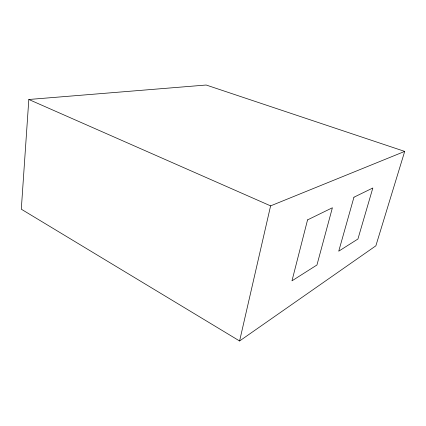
<?xml version="1.0" encoding="UTF-8"?>
<svg xmlns="http://www.w3.org/2000/svg" width="426" height="426" viewBox="0 0 426 426"><rect width="100%" height="100%" fill="white"/><g stroke="black" fill="none" stroke-linecap="round" stroke-linejoin="round"><path stroke-width="0.64" d="M28.819 99.487L21.3 209.198L239.593 340.976L375.86 245.823L404.7 151.406L206.173 85.024L28.819 99.487L270.601 205.875L404.7 151.406M239.593 340.976L270.601 205.875M307.551 219.901L291.97 280.835L316.949 264.999L332.392 207.76L307.551 219.901M353.947 197.222L338.739 251.18L357.925 239.018L372.835 187.988L353.947 197.222"/></g></svg>
